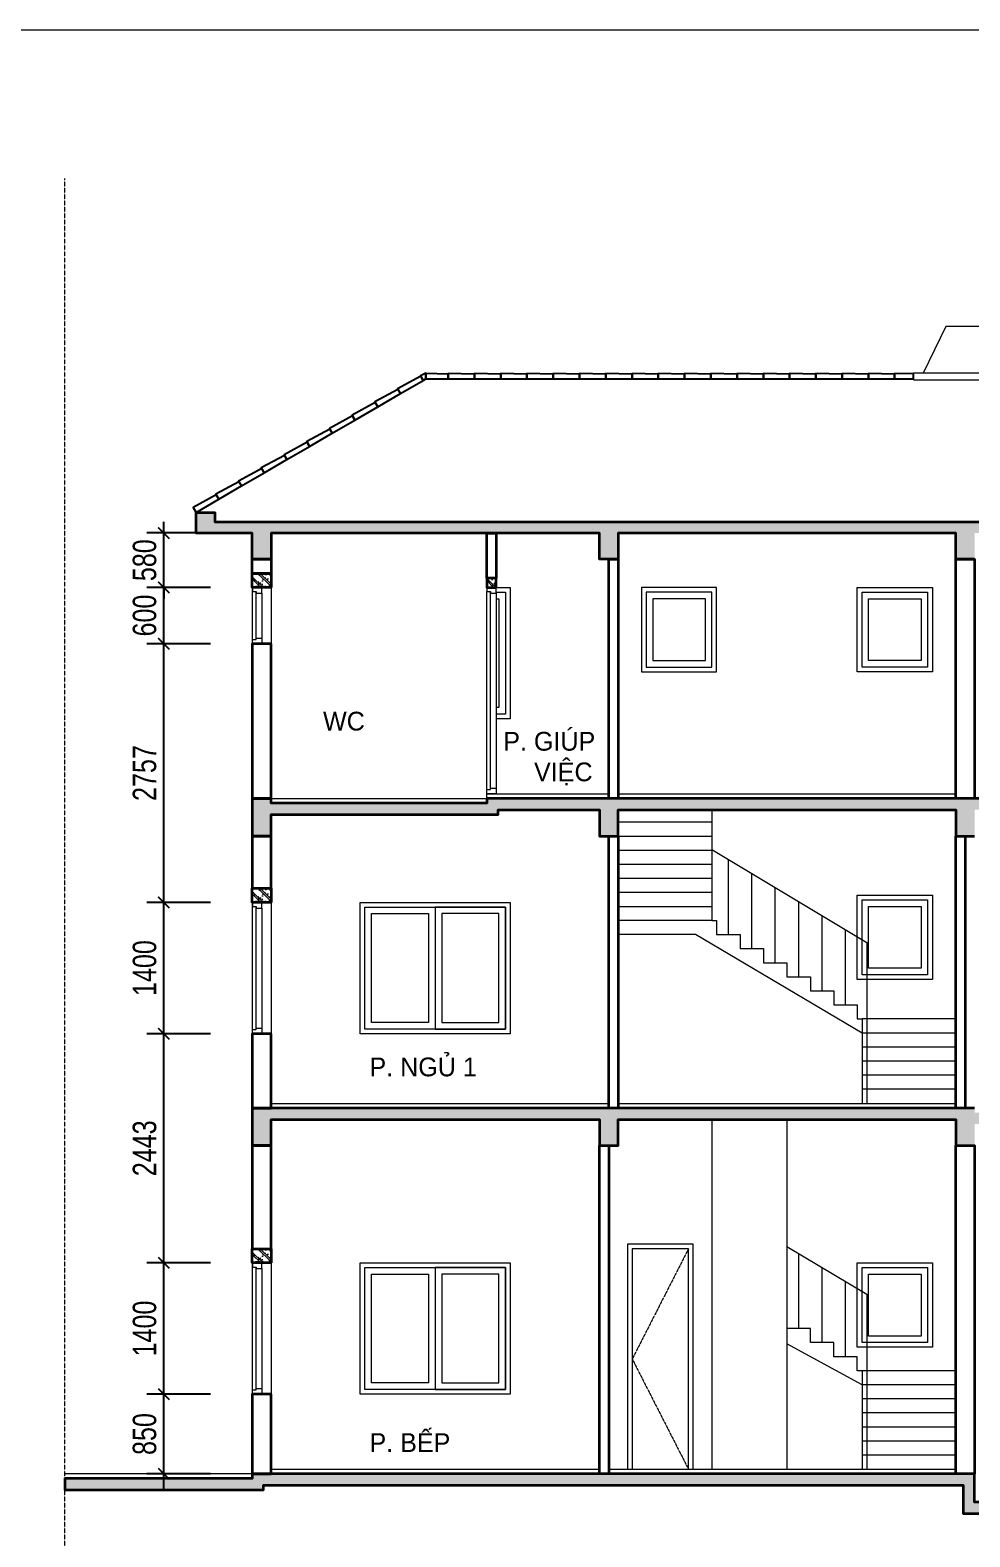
# Model space of a CAD drawing. Header units: millimetres. Extents: x 33748 to 451939, y -263262 to 62681.
# Drawn here: x 405682 to 415701, y -246383 to -230322 of the extents above; entities that cross this region are included whole.
import ezdxf

# ---------------------------------------------------------------- set-up
doc = ezdxf.new("R2010")
doc.units = ezdxf.units.MM
doc.header["$PDMODE"] = 98
for name, pattern in [('CENTER', [50.8, 31.75, -6.35, 6.35, -6.35]), ('HIDDEN', [0.375, 0.25, -0.125]), ('HIDDEN2', [0.1875, 0.125, -0.0625])]:
    doc.linetypes.add(name, pattern=pattern)
doc.layers.get('Defpoints').update_dxf_attribs({"color": 202, "lineweight": 13})
for name, color, linetype, lineweight in [('-CONCRETE', 1, 'Continuous', 35), ('-DOOR', 137, 'Continuous', 9), ('-FURNITURE', 46, 'Continuous', 9), ('-HATCH', 8, 'Continuous', 5), ('-LINE1', 7, 'Continuous', 18), ('-RANH GIOI KHU DAT', 12, 'CENTER', 18), ('-WALL', 4, 'Continuous', 35), ('A72', 9, 'Continuous', 5)]:
    doc.layers.add(name, color=color, linetype=linetype, lineweight=lineweight)
for name, color, linetype in [('-HATCH CONCRETE', 54, 'Continuous'), ('12. NET DIM', 9, 'Continuous'), ('TEXT25', 2, 'Continuous')]:
    doc.layers.add(name, color=color, linetype=linetype)
doc.styles.add('AVANH', font='', dxfattribs={"width": 0.8})
doc.styles.add('SVN_AVO_thuong', font='')
doc.styles.get('AVANH').set_extended_font_data('.VnAvantH')
doc.styles.get('SVN_AVO_thuong').set_extended_font_data('SVN-Avo')
doc.dimstyles.new('C_100A3', dxfattribs={"dimscale": 100, "dimtxt": 2.5, "dimasz": 1.2, "dimexe": 1.8, "dimexo": 0, "dimgap": 0.75, "dimtad": 1, "dimdec": 0, "dimzin": 0, "dimdsep": 46, "dimtxsty": 'AVANH', "dimblk": 'ARCHTICK', "dimcen": 0, "dimdle": 1.8, "dimclrd": 256, "dimclre": 256, "dimclrt": 7, "dimadec": 0, "dimazin": 0, "dimtfac": 0.0001, "dimtdec": 0, "dimtix": 1, "dimtmove": 2, "dimatfit": 3, "dimldrblk": 'ARCHTICK', "dimfxl": 1.8, "dimtolj": 1, "dimtzin": 0, "dimarcsym": 0})

# ---------------------------------------------------------------- blocks, each defined once
blk = doc.blocks.new('*U609')
at = {"ltscale": 200}
for points in [[(0, 100), (0, 0)], [(45, 100), (1355, 100)], [(45, 60), (1355, 60)], [(1340, 0), (60, 0)], [(1400, 100), (1400, 0)]]:
    blk.add_lwpolyline(points, dxfattribs=at)
for points in [[(0, 100), (45, 100), (45, 60), (60, 60), (60, 0), (0, 0)], [(1400, 100), (1355, 100), (1355, 60), (1340, 60), (1340, 0), (1400, 0)]]:
    blk.add_lwpolyline(points, close=True, dxfattribs=at)
blk = doc.blocks.new('*U647')
at = {"ltscale": 200}
for points in [[(0, 100), (0, 0)], [(45, 100), (1355, 100)], [(45, 60), (1355, 60)], [(1340, 0), (60, 0)], [(1400, 100), (1400, 0)]]:
    blk.add_lwpolyline(points, dxfattribs=at)
for points in [[(0, 100), (45, 100), (45, 60), (60, 60), (60, 0), (0, 0)], [(1400, 100), (1355, 100), (1355, 60), (1340, 60), (1340, 0), (1400, 0)]]:
    blk.add_lwpolyline(points, close=True, dxfattribs=at)
blk = doc.blocks.new('*U648')
at = {"ltscale": 200}
for points in [[(0, 100), (0, 0)], [(45, 100), (555, 100)], [(45, 60), (555, 60)], [(540, 0), (60, 0)], [(600, 100), (600, 0)]]:
    blk.add_lwpolyline(points, dxfattribs=at)
for points in [[(0, 100), (45, 100), (45, 60), (60, 60), (60, 0), (0, 0)], [(600, 100), (555, 100), (555, 60), (540, 60), (540, 0), (600, 0)]]:
    blk.add_lwpolyline(points, close=True, dxfattribs=at)
blk = doc.blocks.new('*U563')
at = {"ltscale": 200}
for points in [[(0, 100), (0, 0)], [(45, 100), (2155, 100)], [(45, 60), (2155, 60)], [(2140, 0), (60, 0)], [(2200, 100), (2200, 0)]]:
    blk.add_lwpolyline(points, dxfattribs=at)
for points in [[(0, 100), (45, 100), (45, 60), (60, 60), (60, 0), (0, 0)], [(2200, 100), (2155, 100), (2155, 60), (2140, 60), (2140, 0), (2200, 0)]]:
    blk.add_lwpolyline(points, close=True, dxfattribs=at)
blk = doc.blocks.new('_ARCHTICK')
at = {"const_width": 0.15}
blk.add_lwpolyline([(-0.5, -0.5), (0.5, 0.5)], dxfattribs=at)
blk = doc.blocks.new('*D1137')
at = {"layer": '12. NET DIM', "lineweight": -2, "transparency": 16777216}
for p, q in [((407107, -245892), (407107, -244682)), ((407604, -244862), (406927, -244862)), ((407604, -245712), (406927, -245712))]:
    blk.add_line(p, q, dxfattribs=at)
at = {"layer": 'Defpoints', "color": 0, "transparency": 16777216}
for p in [(407107, -244862), (407604, -244862), (407604, -245712)]:
    blk.add_point(p, dxfattribs=at)
at = {"layer": '12. NET DIM', "lineweight": -2, "transparency": 16777216, "xscale": 120, "yscale": 120, "zscale": 120}
for p, rotation in [((407107, -244862), 90), ((407107, -245712), 270)]:
    blk.add_blockref('_ARCHTICK', p, dxfattribs=dict(at, rotation=rotation))
at = {"layer": '12. NET DIM', "color": 7, "transparency": 16777216, "insert": (406903, -245287), "char_height": 250, "attachment_point": 5, "rotation": 90, "style": 'AVANH'}
blk.add_mtext('\\A1;850', dxfattribs=at)
blk = doc.blocks.new('*D1138')
at = {"layer": '12. NET DIM', "lineweight": -2, "transparency": 16777216}
for p, q in [((407107, -245042), (407107, -243282)), ((407604, -243462), (406927, -243462)), ((407604, -244862), (406927, -244862))]:
    blk.add_line(p, q, dxfattribs=at)
at = {"layer": 'Defpoints', "color": 0, "transparency": 16777216}
for p in [(407107, -243462), (407604, -243462), (407604, -244862)]:
    blk.add_point(p, dxfattribs=at)
at = {"layer": '12. NET DIM', "lineweight": -2, "transparency": 16777216, "xscale": 120, "yscale": 120, "zscale": 120}
for p, rotation in [((407107, -243462), 90), ((407107, -244862), 270)]:
    blk.add_blockref('_ARCHTICK', p, dxfattribs=dict(at, rotation=rotation))
at = {"layer": '12. NET DIM', "color": 7, "transparency": 16777216, "insert": (406903, -244162), "char_height": 250, "attachment_point": 5, "rotation": 90, "style": 'AVANH'}
blk.add_mtext('\\A1;1400', dxfattribs=at)
blk = doc.blocks.new('*D1139')
at = {"layer": '12. NET DIM', "lineweight": -2, "transparency": 16777216}
for p, q in [((407107, -243642), (407107, -240840)), ((407604, -241020), (406927, -241020)), ((407604, -243462), (406927, -243462))]:
    blk.add_line(p, q, dxfattribs=at)
at = {"layer": 'Defpoints', "color": 0, "transparency": 16777216}
for p in [(407107, -241020), (407604, -241020), (407604, -243462)]:
    blk.add_point(p, dxfattribs=at)
at = {"layer": '12. NET DIM', "lineweight": -2, "transparency": 16777216, "xscale": 120, "yscale": 120, "zscale": 120}
for p, rotation in [((407107, -241020), 90), ((407107, -243462), 270)]:
    blk.add_blockref('_ARCHTICK', p, dxfattribs=dict(at, rotation=rotation))
at = {"layer": '12. NET DIM', "color": 7, "transparency": 16777216, "insert": (406903, -242241), "char_height": 250, "attachment_point": 5, "rotation": 90, "style": 'AVANH'}
blk.add_mtext('\\A1;2443', dxfattribs=at)
blk = doc.blocks.new('*D1140')
at = {"layer": '12. NET DIM', "lineweight": -2, "transparency": 16777216}
for p, q in [((407107, -241200), (407107, -239440)), ((407604, -239620), (406927, -239620)), ((407604, -241020), (406927, -241020))]:
    blk.add_line(p, q, dxfattribs=at)
at = {"layer": 'Defpoints', "color": 0, "transparency": 16777216}
for p in [(407107, -239620), (407604, -239620), (407604, -241020)]:
    blk.add_point(p, dxfattribs=at)
at = {"layer": '12. NET DIM', "lineweight": -2, "transparency": 16777216, "xscale": 120, "yscale": 120, "zscale": 120}
for p, rotation in [((407107, -239620), 90), ((407107, -241020), 270)]:
    blk.add_blockref('_ARCHTICK', p, dxfattribs=dict(at, rotation=rotation))
at = {"layer": '12. NET DIM', "color": 7, "transparency": 16777216, "insert": (406903, -240320), "char_height": 250, "attachment_point": 5, "rotation": 90, "style": 'AVANH'}
blk.add_mtext('\\A1;1400', dxfattribs=at)
blk = doc.blocks.new('*D1141')
at = {"layer": '12. NET DIM', "lineweight": -2, "transparency": 16777216}
for p, q in [((407107, -239800), (407107, -236682)), ((407604, -236862), (406927, -236862)), ((407604, -239620), (406927, -239620))]:
    blk.add_line(p, q, dxfattribs=at)
at = {"layer": 'Defpoints', "color": 0, "transparency": 16777216}
for p in [(407107, -236862), (407604, -236862), (407604, -239620)]:
    blk.add_point(p, dxfattribs=at)
at = {"layer": '12. NET DIM', "lineweight": -2, "transparency": 16777216, "xscale": 120, "yscale": 120, "zscale": 120}
for p, rotation in [((407107, -236862), 90), ((407107, -239620), 270)]:
    blk.add_blockref('_ARCHTICK', p, dxfattribs=dict(at, rotation=rotation))
at = {"layer": '12. NET DIM', "color": 7, "transparency": 16777216, "insert": (406903, -238241), "char_height": 250, "attachment_point": 5, "rotation": 90, "style": 'AVANH'}
blk.add_mtext('\\A1;2757', dxfattribs=at)
blk = doc.blocks.new('*D1142')
at = {"layer": '12. NET DIM', "lineweight": -2, "transparency": 16777216}
for p, q in [((407107, -237042), (407107, -236082)), ((407604, -236262), (406927, -236262)), ((407604, -236862), (406927, -236862))]:
    blk.add_line(p, q, dxfattribs=at)
at = {"layer": 'Defpoints', "color": 0, "transparency": 16777216}
for p in [(407107, -236262), (407604, -236262), (407604, -236862)]:
    blk.add_point(p, dxfattribs=at)
at = {"layer": '12. NET DIM', "lineweight": -2, "transparency": 16777216, "xscale": 120, "yscale": 120, "zscale": 120}
for p, rotation in [((407107, -236262), 90), ((407107, -236862), 270)]:
    blk.add_blockref('_ARCHTICK', p, dxfattribs=dict(at, rotation=rotation))
at = {"layer": '12. NET DIM', "color": 7, "transparency": 16777216, "insert": (406903, -236562), "char_height": 250, "attachment_point": 5, "rotation": 90, "style": 'AVANH'}
blk.add_mtext('\\A1;600', dxfattribs=at)
blk = doc.blocks.new('*D1143')
at = {"layer": '12. NET DIM', "lineweight": -2, "transparency": 16777216}
for p, q in [((407107, -235682), (407107, -235562)), ((407604, -235682), (406927, -235682)), ((407107, -236262), (407107, -235682)), ((407604, -236262), (406927, -236262)), ((407107, -236262), (407107, -236382))]:
    blk.add_line(p, q, dxfattribs=at)
at = {"layer": 'Defpoints', "color": 0, "transparency": 16777216}
for p in [(407107, -235682), (407604, -235682), (407604, -236262)]:
    blk.add_point(p, dxfattribs=at)
at = {"layer": '12. NET DIM', "lineweight": -2, "transparency": 16777216, "xscale": 120, "yscale": 120, "zscale": 120}
for p, rotation in [((407107, -235682), 270), ((407107, -236262), 90)]:
    blk.add_blockref('_ARCHTICK', p, dxfattribs=dict(at, rotation=rotation))
at = {"layer": '12. NET DIM', "color": 7, "transparency": 16777216, "insert": (406903, -235972), "char_height": 250, "attachment_point": 5, "rotation": 90, "style": 'AVANH'}
blk.add_mtext('\\A1;580', dxfattribs=at)

msp = doc.modelspace()

# ---------------------------------------------------------------- hatches: boundary and pattern name
at = {"layer": '-HATCH'}
h = msp.add_hatch(dxfattribs=at)
h.set_pattern_fill('CHAU-02', color=256, scale=20, pattern_type=2)
h.set_pattern_definition([(50, (0, -116327.86), (143.452037, -12.550427), [15, -165]), (355, (0, -116327.86), (-27.750267, 150.438427), [12, -132]), (100.4514, (11.95, -116328.9), (115.701876, 137.88791), [12.74804, -140.228422]), (46.1842, (0, -116287.86), (213.44821, -33.1038), [22.5, -247.5]), (96.6356, (17.79, -116290.62), (186.93254, 194.82357), [19.12206, -210.3426]), (351.1842, (0, -116287.86), (186.93239, 194.82372), [18, -198]), (21, (20, -116297.86), (119.38141, -80.523778), [15, -165]), (226, (20, -116297.86), (134.376424, -73.10796), [12, -132]), (71.4514, (29.95, -116304.57), (168.044526, 64.5061), [12.74804, -140.228422]), (67.5, (0, -116327.856), (-31.1832367, 58.8748924), [0, -130.4, 0, -134, 0, -132.5]), (4.5, (0, -116327.856), (56.670185, 76.020638), [0, -76.4, 0, -127.4, 0, -50.5]), (327.5, (-44.6, -116327.856), (106.764487, -4.5109743), [0, -50, 0, -156, 0, -207]), (317.5, (-64.6, -116327.86), (116.637234, 20.020996), [0, -65, 0, -103.6, 0, -147]), (315, (0, -116327.86), (60.104076, 60.104076), []), (315, (0, -116303.36), (60.104076, 60.104076), [])])
h.paths.add_polyline_path([(421950.9, -235562.4), (421950.9, -235462.4), (422150.9, -235462.4), (422150.9, -235682.4), (421550.9, -235682.4), (421550.9, -235962.4), (421350.9, -235962.4), (421350.9, -235682.4), (415750.9, -235682.4), (415750.9, -235962.4), (415550.9, -235962.4), (415550.9, -235682.4), (411950.9, -235682.4), (411950.9, -235962.4), (411750.9, -235962.4), (411750.9, -235682.4), (408250.6, -235682.4), (408250.6, -235962.4), (408050.6, -235962.4), (408050.6, -235682.4), (407450.6, -235682.4), (407450.6, -235462.4), (407650.7, -235462.4), (407650.7, -235562.4)])
h.paths.add_polyline_path([(411950.9, -241812.4), (408050.6, -241812.4), (408050.6, -242212.4), (408250.6, -242212.4), (408250.6, -241932.4), (411750.9, -241932.4), (411750.9, -242212.4), (411950.9, -242212.4), (411950.9, -241932.4), (415550.9, -241932.4), (415550.9, -242212.4), (415750.9, -242212.4), (415750.9, -241982.4), (417250.9, -241982.4), (417250.9, -242112.4), (417450.9, -242112.4), (417450.9, -241932.4), (421350.9, -241932.4), (421350.9, -242212.4), (421550.9, -242212.4), (421550.9, -241982.4), (422350.9, -241982.4), (422350.9, -242112.4), (422550.9, -242112.4), (422550.9, -241812.4), (422350.9, -241812.4), (422350.9, -241862.4), (421550.9, -241862.4), (421550.9, -241812.4), (417250.9, -241812.4), (417250.9, -241862.4), (415750.9, -241862.4), (415750.9, -241812.4)])
h.paths.add_polyline_path([(426050.6, -246162.4), (421550.9, -246162.4), (421550.9, -246012.4), (415750.9, -246012.4), (415750.9, -245712.4), (408050.6, -245712.4), (408050.6, -245762.4), (406050.6, -245762.4), (406050.6, -245882.4), (408170.6, -245882.4), (408170.6, -245832.4), (415630.9, -245832.4), (415630.9, -246132.4), (421430.9, -246132.4), (421430.9, -246282.4), (426050.6, -246282.4)])
edge = h.paths.add_edge_path()
edge.add_line((415550.9, -238512.4), (410550.9, -238512.4))
edge.add_line((410550.9, -238512.4), (410550.9, -238562.4))
edge.add_line((410550.9, -238562.4), (408250.6, -238562.4))
edge.add_line((408250.6, -238562.4), (408250.6, -238512.4))
edge.add_line((408250.6, -238512.4), (408050.6, -238512.4))
edge.add_line((408050.6, -238512.4), (408050.6, -238912.4))
edge.add_line((408050.6, -238912.4), (408250.6, -238912.4))
edge.add_line((408250.6, -238912.4), (408250.6, -238682.4))
edge.add_line((408250.6, -238682.4), (410670.9, -238682.4))
edge.add_line((410670.9, -238682.4), (410670.9, -238632.4))
edge.add_line((410670.9, -238632.4), (411750.9, -238632.4))
edge.add_line((411750.9, -238632.4), (411750.9, -238912.4))
edge.add_line((411750.9, -238912.4), (411950.9, -238912.4))
edge.add_line((411950.9, -238912.4), (411950.9, -238632.4))
edge.add_line((411950.9, -238632.4), (415550.9, -238632.4))
edge.add_line((415550.9, -238632.4), (415550.9, -238912.4))
edge.add_line((415550.9, -238912.4), (415750.9, -238912.4))
edge.add_line((415750.9, -238912.4), (415750.9, -238632.4))
edge.add_line((415750.9, -238632.4), (421350.9, -238632.4))
edge.add_line((421350.9, -238632.4), (421350.9, -238912.4))
edge.add_line((421350.9, -238912.4), (421550.9, -238912.4))
edge.add_line((421550.9, -238912.4), (421550.9, -238632.4))
edge.add_line((421550.9, -238632.4), (422350.9, -238632.4))
edge.add_line((422350.9, -238632.4), (422350.9, -238762.4))
edge.add_line((422350.9, -238762.4), (422550.9, -238762.4))
edge.add_line((422550.9, -238762.4), (422550.9, -238462.4))
edge.add_line((422550.9, -238462.4), (422350.9, -238462.4))
edge.add_line((422350.9, -238462.4), (422350.9, -238512.4))
edge.add_line((422350.9, -238512.4), (415550.9, -238512.4))
h = msp.add_hatch(dxfattribs=at)
h.set_pattern_fill('CHAU-02', color=256, scale=20, pattern_type=2)
h.set_pattern_definition([(50, (98310.12, -205314.91), (143.452037, -12.550427), [15, -165]), (355, (98310.12, -205314.91), (-27.75027, 150.43843), [12, -132]), (100.4514, (98322.07, -205315.96), (115.701876, 137.88791), [12.74804, -140.22842]), (46.1842, (98310.12, -205274.91), (213.44821, -33.1038), [22.5, -247.5]), (96.6356, (98327.9, -205277.67), (186.93254, 194.82357), [19.12206, -210.3426]), (351.1842, (98310.12, -205274.91), (186.93239, 194.82372), [18, -198]), (21, (98330.12, -205284.91), (119.38141, -80.52378), [15, -165]), (226, (98330.12, -205284.91), (134.376424, -73.10796), [12, -132]), (71.4514, (98340.07, -205291.62), (168.044526, 64.5061), [12.74804, -140.22842]), (67.5, (98310.12, -205314.91), (-31.183237, 58.874892), [0, -130.4, 0, -134, 0, -132.5]), (4.5, (98310.12, -205314.91), (56.670185, 76.020638), [0, -76.4, 0, -127.4, 0, -50.5]), (327.5, (98265.52, -205314.91), (106.764487, -4.510974), [0, -50, 0, -156, 0, -207]), (317.5, (98245.52, -205314.91), (116.637234, 20.020996), [0, -65, 0, -103.6, 0, -147]), (315, (98310.12, -205314.91), (60.104076, 60.104076), []), (315, (98310.12, -205290.41), (60.104076, 60.104076), [])])
h.paths.add_polyline_path([(408050.6, -236112.4), (408250.6, -236112.4), (408250.6, -236262.4), (408050.6, -236262.4)])
h = msp.add_hatch(dxfattribs=at)
h.set_pattern_fill('CHAU-02', color=256, scale=20, pattern_type=2)
h.set_pattern_definition([(50, (-4084.55, -271133.43), (143.452037, -12.550427), [15, -165]), (355, (-4084.55, -271133.43), (-27.750267, 150.438427), [12, -132]), (100.4514, (-4072.6, -271134.47), (115.701876, 137.88791), [12.74804, -140.22842]), (46.1842, (-4084.55, -271093.43), (213.44821, -33.1038), [22.5, -247.5]), (96.6356, (-4066.77, -271096.18), (186.93254, 194.82357), [19.12206, -210.3426]), (351.1842, (-4084.55, -271093.43), (186.93239, 194.82372), [18, -198]), (21, (-4064.55, -271103.43), (119.38141, -80.523778), [15, -165]), (226, (-4064.55, -271103.43), (134.376424, -73.10796), [12, -132]), (71.4514, (-4054.6, -271110.14), (168.044526, 64.5061), [12.74804, -140.22842]), (67.5, (-4084.555, -271133.426), (-31.1832367, 58.8748924), [0, -130.4, 0, -134, 0, -132.5]), (4.5, (-4084.555, -271133.426), (56.670185, 76.020638), [0, -76.4, 0, -127.4, 0, -50.5]), (327.5, (-4129.155, -271133.426), (106.764487, -4.5109743), [0, -50, 0, -156, 0, -207]), (317.5, (-4149.155, -271133.43), (116.637234, 20.020996), [0, -65, 0, -103.6, 0, -147]), (315, (-4084.555, -271133.43), (60.104076, 60.104076), []), (315, (-4084.555, -271108.93), (60.104076, 60.104076), [])])
h.paths.add_polyline_path([(410650.9, -236162.4), (410550.9, -236162.4), (410550.9, -236262.4), (410650.9, -236262.4)])
h = msp.add_hatch(dxfattribs=at)
h.set_pattern_fill('CHAU-02', color=256, scale=20, pattern_type=2)
h.set_pattern_definition([(50, (98310.12, -208672.26), (143.452037, -12.550427), [15, -165]), (355, (98310.12, -208672.26), (-27.75027, 150.43843), [12, -132]), (100.4514, (98322.07, -208673.3), (115.701876, 137.88791), [12.74804, -140.22842]), (46.1842, (98310.12, -208632.26), (213.44821, -33.1038), [22.5, -247.5]), (96.6356, (98327.9, -208635.02), (186.93254, 194.82357), [19.12206, -210.3426]), (351.1842, (98310.12, -208632.26), (186.93239, 194.82372), [18, -198]), (21, (98330.12, -208642.26), (119.38141, -80.52378), [15, -165]), (226, (98330.12, -208642.26), (134.376424, -73.10796), [12, -132]), (71.4514, (98340.07, -208648.97), (168.044526, 64.5061), [12.74804, -140.22842]), (67.5, (98310.12, -208672.26), (-31.183237, 58.874892), [0, -130.4, 0, -134, 0, -132.5]), (4.5, (98310.12, -208672.26), (56.670185, 76.020638), [0, -76.4, 0, -127.4, 0, -50.5]), (327.5, (98265.52, -208672.26), (106.764487, -4.510974), [0, -50, 0, -156, 0, -207]), (317.5, (98245.52, -208672.26), (116.637234, 20.020996), [0, -65, 0, -103.6, 0, -147]), (315, (98310.12, -208672.26), (60.104076, 60.104076), []), (315, (98310.12, -208647.76), (60.104076, 60.104076), [])])
h.paths.add_polyline_path([(408050.6, -239469.8), (408250.6, -239469.8), (408250.6, -239619.8), (408050.6, -239619.8)])
h = msp.add_hatch(dxfattribs=at)
h.set_pattern_fill('CHAU-02', color=256, scale=20, pattern_type=2)
h.set_pattern_definition([(50, (98310.12, -212514.91), (143.452037, -12.550427), [15, -165]), (355, (98310.12, -212514.91), (-27.75027, 150.43843), [12, -132]), (100.4514, (98322.07, -212515.96), (115.701876, 137.88791), [12.74804, -140.22842]), (46.1842, (98310.12, -212474.91), (213.44821, -33.1038), [22.5, -247.5]), (96.6356, (98327.9, -212477.67), (186.93254, 194.82357), [19.12206, -210.3426]), (351.1842, (98310.12, -212474.91), (186.93239, 194.82372), [18, -198]), (21, (98330.12, -212484.91), (119.38141, -80.52378), [15, -165]), (226, (98330.12, -212484.91), (134.376424, -73.10796), [12, -132]), (71.4514, (98340.07, -212491.62), (168.044526, 64.5061), [12.74804, -140.22842]), (67.5, (98310.12, -212514.91), (-31.183237, 58.874892), [0, -130.4, 0, -134, 0, -132.5]), (4.5, (98310.12, -212514.91), (56.670185, 76.020638), [0, -76.4, 0, -127.4, 0, -50.5]), (327.5, (98265.52, -212514.91), (106.764487, -4.510974), [0, -50, 0, -156, 0, -207]), (317.5, (98245.52, -212514.91), (116.637234, 20.020996), [0, -65, 0, -103.6, 0, -147]), (315, (98310.12, -212514.91), (60.104076, 60.104076), []), (315, (98310.12, -212490.41), (60.104076, 60.104076), [])])
h.paths.add_polyline_path([(408050.6, -243312.4), (408250.6, -243312.4), (408250.6, -243462.4), (408050.6, -243462.4)])

# ---------------------------------------------------------------- linework, layer by layer
at = {"layer": '-CONCRETE'}
for points in [[(415750.9, -235962.4), (415550.9, -235962.4), (415550.9, -235682.4), (411950.9, -235682.4), (411950.9, -235962.4), (411750.9, -235962.4), (411750.9, -235682.4), (408250.6, -235682.4), (408250.6, -235962.4), (408050.6, -235962.4), (408050.6, -235682.4), (407450.6, -235682.4), (407450.6, -235462.4), (407650.7, -235462.4), (407650.7, -235562.4), (407650.7, -235562.4), (407650.7, -235562.4), (407650.7, -235562.4), (421950.9, -235562.4)], [(415550.9, -238512.4), (410550.9, -238512.4), (410550.9, -238562.4), (408250.6, -238562.4), (408250.6, -238512.4), (408050.6, -238512.4), (408050.6, -238912.4), (408250.6, -238912.4), (408250.6, -238682.4), (410670.9, -238682.4), (410670.9, -238632.4), (411750.9, -238632.4), (411750.9, -238912.4), (411950.9, -238912.4), (411950.9, -238632.4), (415550.9, -238632.4), (415550.9, -238912.4), (415750.9, -238912.4)], [(422350.9, -238512.4), (415550.9, -238512.4)], [(415750.9, -241812.4), (411950.9, -241812.4), (411950.9, -241812.4), (411950.9, -241812.4), (408050.6, -241812.4), (408050.6, -242212.4), (408250.6, -242212.4), (408250.6, -241932.4), (411750.9, -241932.4), (411750.9, -242212.4), (411950.9, -242212.4), (411950.9, -241932.4), (415550.9, -241932.4), (415550.9, -242212.4), (415750.9, -242212.4)]]:
    msp.add_lwpolyline(points, dxfattribs=at)
for points in [[(408250.6, -236262.4), (408050.6, -236262.4), (408050.6, -236112.4), (408250.6, -236112.4)], [(410650.9, -236162.4), (410550.9, -236162.4), (410550.9, -236262.4), (410650.9, -236262.4)], [(408250.6, -239619.8), (408050.6, -239619.8), (408050.6, -239469.8), (408250.6, -239469.8)], [(408250.6, -243462.4), (408050.6, -243462.4), (408050.6, -243312.4), (408250.6, -243312.4)], [(426050.6, -246162.4), (421550.9, -246162.4), (421550.9, -246012.4), (415750.9, -246012.4), (415750.9, -245712.4), (408050.6, -245712.4), (408050.6, -245762.4), (406050.6, -245762.4), (406050.6, -245882.4), (408170.6, -245882.4), (408170.6, -245832.4), (415630.9, -245832.4), (415630.9, -246132.4), (421430.9, -246132.4), (421430.9, -246282.4), (426050.6, -246282.4)]]:
    msp.add_lwpolyline(points, close=True, dxfattribs=at)
at = {"layer": '-DOOR'}
for points in [[(408250.5, -236862.4), (408051.2, -236862.4), (408051.5, -236262.4), (408250.9, -236262.4)], [(408250.5, -241019.8), (408051.2, -241019.8), (408051.2, -239619.8), (408250.5, -239619.8)], [(409200.8, -239619.8), (410800.8, -239619.8), (410800.8, -241019.8), (409200.8, -241019.8)], [(409250.8, -239669.8), (410750.8, -239669.8), (410750.8, -240969.8), (409250.8, -240969.8)], [(409250.8, -239669.8), (410000.8, -239669.8), (410000.8, -240969.8), (409250.8, -240969.8)], [(409320.8, -239739.8), (409930.8, -239739.8), (409930.8, -240899.8), (409320.8, -240899.8)], [(410750.8, -239669.8), (410000.8, -239669.8), (410000.8, -240969.8), (410750.8, -240969.8)], [(410680.8, -239739.8), (410070.8, -239739.8), (410070.8, -240899.8), (410680.8, -240899.8)], [(412050.9, -245662.4), (412750.9, -245662.4), (412750.9, -243262.4), (412050.9, -243262.4)], [(412100.9, -245662.4), (412700.9, -245662.4), (412700.9, -243312.4), (412100.9, -243312.4)], [(408250.5, -244862.4), (408051.2, -244862.4), (408051.2, -243462.4), (408250.5, -243462.4)], [(409200.8, -243462.4), (410800.8, -243462.4), (410800.8, -244862.4), (409200.8, -244862.4)], [(409250.8, -243512.4), (410750.8, -243512.4), (410750.8, -244812.4), (409250.8, -244812.4)], [(409250.8, -243512.4), (410000.8, -243512.4), (410000.8, -244812.4), (409250.8, -244812.4)], [(409320.8, -243582.4), (409930.8, -243582.4), (409930.8, -244742.4), (409320.8, -244742.4)], [(410750.8, -243512.4), (410000.8, -243512.4), (410000.8, -244812.4), (410750.8, -244812.4)], [(410680.8, -243582.4), (410070.8, -243582.4), (410070.8, -244742.4), (410680.8, -244742.4)]]:
    msp.add_lwpolyline(points, close=True, dxfattribs=at)
at = {"layer": '-DOOR', "lineweight": 9}
for points in [[(410650.9, -236262.4), (410800.8, -236262.4), (410800.8, -237662.4), (410650.9, -237662.4)], [(410650.9, -236312.4), (410750.8, -236312.4), (410750.8, -237612.4), (410650.9, -237612.4)], [(410650.9, -236382.4), (410680.8, -236382.4), (410680.8, -237542.4), (410650.9, -237542.4)]]:
    msp.add_lwpolyline(points, dxfattribs=at)
for points in [[(413000.9, -236262.4), (412200.9, -236262.4), (412200.9, -237162.4), (413000.9, -237162.4)], [(412950.9, -236312.4), (412250.9, -236312.4), (412250.9, -237112.4), (412950.9, -237112.4)], [(412880.9, -236382.4), (412320.9, -236382.4), (412320.9, -237042.4), (412880.9, -237042.4)], [(414500.9, -236262.4), (415300.9, -236262.4), (415300.9, -237162.4), (414500.9, -237162.4)], [(414550.9, -236312.4), (415250.9, -236312.4), (415250.9, -237112.4), (414550.9, -237112.4)], [(414620.9, -236382.4), (415180.9, -236382.4), (415180.9, -237042.4), (414620.9, -237042.4)], [(414500.9, -239542.4), (415300.9, -239542.4), (415300.9, -240442.4), (414500.9, -240442.4)], [(414550.9, -239592.4), (415250.9, -239592.4), (415250.9, -240392.4), (414550.9, -240392.4)], [(414620.9, -239662.4), (415180.9, -239662.4), (415180.9, -240322.4), (414620.9, -240322.4)], [(414500.9, -243462.4), (415300.9, -243462.4), (415300.9, -244362.4), (414500.9, -244362.4)], [(414550.9, -243512.4), (415250.9, -243512.4), (415250.9, -244312.4), (414550.9, -244312.4)], [(414620.9, -243582.4), (415180.9, -243582.4), (415180.9, -244242.4), (414620.9, -244242.4)]]:
    msp.add_lwpolyline(points, close=True, dxfattribs=at)
at = {"layer": '-FURNITURE'}
for points in [[(412950.9, -239057.4), (414600.9, -240047.4), (414600.9, -241762.4)], [(413125.9, -239962.4), (413125.9, -239162.4)], [(413375.9, -240112.4), (413375.9, -239312.4)], [(413625.9, -240262.4), (413625.9, -239462.4)], [(413875.9, -240412.4), (413875.9, -239612.4)], [(414125.9, -240562.4), (414125.9, -239762.4)], [(414375.9, -240712.4), (414375.9, -239912.4)], [(413750.9, -243287.4), (414600.9, -243797.4), (414600.9, -245662.4)], [(413875.9, -244162.4), (413875.9, -243362.4)], [(414125.9, -244312.4), (414125.9, -243512.4)], [(414375.9, -244462.4), (414375.9, -243662.4)]]:
    msp.add_lwpolyline(points, dxfattribs=at)
at = {"layer": '-HATCH', "ltscale": 3}
msp.add_lwpolyline([(412950.9, -241932.4), (412950.9, -245662.4)], dxfattribs=at)
at = {"layer": '-HATCH', "linetype": 'HIDDEN2', "ltscale": 3}
msp.add_lwpolyline([(412700.9, -243312.4), (412100.9, -244487.4), (412700.9, -245662.4)], dxfattribs=at)
at = {"layer": '-HATCH CONCRETE'}
for points in [[(409871.9, -234056.3), (409845.8, -234011.4), (409599.7, -234145.1), (409629.8, -234196.9)], [(409900.6, -234040.3), (409902.3, -233979.7), (409842.6, -234005.8), (409871.9, -234056.3)], [(410139, -234040.3), (410139, -233988.3), (409902.3, -233981.5), (409900.6, -234040.3)], [(410419, -234040.3), (410419, -233988.3), (410139, -233980.3), (410139, -234040.3)], [(410699, -234040.3), (410699, -233988.3), (410419, -233980.3), (410419, -234040.3)], [(410979, -234040.3), (410979, -233988.3), (410699, -233980.3), (410699, -234040.3)], [(411259, -234040.3), (411259, -233988.3), (410979, -233980.3), (410979, -234040.3)], [(411539, -234040.3), (411539, -233988.3), (411259, -233980.3), (411259, -234040.3)], [(411819, -234040.3), (411819, -233988.3), (411539, -233980.3), (411539, -234040.3)], [(412099, -234040.3), (412099, -233988.3), (411819, -233980.3), (411819, -234040.3)], [(412379, -234040.3), (412379, -233988.3), (412099, -233980.3), (412099, -234040.3)], [(412659, -234040.3), (412659, -233988.3), (412379, -233980.3), (412379, -234040.3)], [(412939, -234040.3), (412939, -233988.3), (412659, -233980.3), (412659, -234040.3)], [(413219, -234040.3), (413219, -233988.3), (412939, -233980.3), (412939, -234040.3)], [(413499, -234040.3), (413499, -233988.3), (413219, -233980.3), (413219, -234040.3)], [(413779, -234040.3), (413779, -233988.3), (413499, -233980.3), (413499, -234040.3)], [(414059, -234040.3), (414059, -233988.3), (413779, -233980.3), (413779, -234040.3)], [(414339, -234040.3), (414339, -233988.3), (414059, -233980.3), (414059, -234040.3)], [(414619, -234040.3), (414619, -233988.3), (414339, -233980.3), (414339, -234040.3)], [(414899, -234040.3), (414899, -233988.3), (414619, -233980.3), (414619, -234040.3)], [(415101.7, -234040.3), (415101.7, -233986.1), (414899, -233980.3), (414899, -234040.3)], [(409629.8, -234196.9), (409603.7, -234152), (409357.6, -234285.7), (409387.7, -234337.5)], [(409387.7, -234337.5), (409361.6, -234292.6), (409115.4, -234426.3), (409145.5, -234478.2)], [(409145.5, -234478.2), (409119.4, -234433.2), (408873.3, -234566.9), (408903.4, -234618.8)], [(408903.4, -234618.8), (408877.3, -234573.8), (408631.1, -234707.5), (408661.3, -234759.4)], [(408661.3, -234759.4), (408635.2, -234714.4), (408389, -234848.1), (408419.1, -234900)], [(408419.1, -234900), (408393, -234855), (408146.9, -234988.7), (408177, -235040.6)], [(407934.9, -235181.2), (407908.8, -235136.2), (407662.6, -235269.9), (407692.7, -235321.8)], [(408177, -235040.6), (408150.9, -234995.6), (407904.7, -235129.3), (407934.9, -235181.2)], [(407692.7, -235321.8), (407666.6, -235276.8), (407420.5, -235410.5), (407450.6, -235462.4)]]:
    msp.add_lwpolyline(points, close=True, dxfattribs=at)
at = {"layer": '-LINE1'}
for points in [[(410550.9, -238512.4), (410550.9, -238462.4), (411850.9, -238462.4)], [(411950.9, -238462.4), (415550.9, -238462.4)], [(408250.6, -238512.4), (410550.9, -238512.4)], [(412950.9, -238632.4), (412950.9, -238762.4)], [(411950.9, -238762.4), (412950.9, -238762.4), (412950.9, -238912.4)], [(411950.9, -238912.4), (412950.9, -238912.4), (412950.9, -239062.4)], [(411950.9, -239062.4), (412950.9, -239062.4), (412950.9, -239212.4)], [(411950.9, -239212.4), (412950.9, -239212.4), (412950.9, -239362.4)], [(411950.9, -239362.4), (412950.9, -239362.4), (412950.9, -239512.4)], [(411950.9, -239512.4), (412950.9, -239512.4), (412950.9, -239662.4)], [(411950.9, -239662.4), (412950.9, -239662.4), (412950.9, -239812.4)], [(412950.9, -239812.4), (411950.9, -239812.4)], [(412950.9, -239812.4), (413000.9, -239812.4), (413000.9, -239962.4), (413250.9, -239962.4), (413250.9, -240112.4), (413500.9, -240112.4), (413500.9, -240262.4), (413750.9, -240262.4), (413750.9, -240412.4), (414000.9, -240412.4), (414000.9, -240562.4), (414250.9, -240562.4), (414250.9, -240712.4), (414500.9, -240712.4), (414500.9, -240862.4), (414550.9, -240862.4)], [(414550.9, -241012.4), (412775.9, -239962.4), (411950.9, -239962.4)], [(415550.9, -240862.4), (414550.9, -240862.4), (414550.9, -241012.4)], [(415550.9, -241012.4), (414550.9, -241012.4), (414550.9, -241162.4)], [(415550.9, -241162.4), (414550.9, -241162.4), (414550.9, -241312.4)], [(415550.9, -241312.4), (414550.9, -241312.4), (414550.9, -241462.4)], [(415550.9, -241462.4), (414550.9, -241462.4), (414550.9, -241612.4)], [(415550.9, -241612.4), (414550.9, -241612.4), (414550.9, -241762.4)], [(408250.6, -241762.4), (411850.9, -241762.4)], [(411950.9, -241762.4), (415550.9, -241762.4)], [(413750.9, -241932.4), (413750.9, -245662.4)], [(414000.9, -244162.4), (413750.9, -244162.4)], [(414550.9, -244612.4), (414500.9, -244612.4), (414500.9, -244462.4), (414250.9, -244462.4), (414250.9, -244312.4), (414000.9, -244312.4), (414000.9, -244162.4)], [(414550.9, -244762.4), (413750.9, -244326.1)], [(415550.9, -244612.4), (414550.9, -244612.4), (414550.9, -244762.4)], [(415550.9, -244762.4), (414550.9, -244762.4), (414550.9, -244912.4)], [(415550.9, -244912.4), (414550.9, -244912.4), (414550.9, -245062.4)], [(415550.9, -245062.4), (414550.9, -245062.4), (414550.9, -245212.4)], [(415550.9, -245212.4), (414550.9, -245212.4), (414550.9, -245362.4)], [(415550.9, -245362.4), (414550.9, -245362.4), (414550.9, -245512.4)], [(415550.9, -245512.4), (414550.9, -245512.4), (414550.9, -245662.4)], [(408050.6, -245712.4), (406050.6, -245712.4)], [(408250.6, -245662.4), (411750.9, -245662.4)], [(411850.9, -245662.4), (415550.9, -245662.4)]]:
    msp.add_lwpolyline(points, dxfattribs=at)
at = {"layer": '-RANH GIOI KHU DAT', "linetype": 'HIDDEN', "ltscale": 10}
msp.add_line((406050.6, -250282), (406050.6, -231901.7), dxfattribs=at)
at = {"layer": '-WALL'}
for points in [[(410650.9, -236162.4), (410550.9, -236162.4), (410550.9, -235682.4), (410650.9, -235682.4)], [(408050.6, -235962.4), (408250.6, -235962.4), (408250.6, -236112.4), (408050.6, -236112.4)], [(411950.9, -238512.4), (411850.9, -238512.4), (411850.9, -235962.4), (411950.9, -235962.4)], [(415550.9, -235962.4), (415750.9, -235962.4), (415750.9, -238512.4), (415550.9, -238512.4)], [(408250.5, -236862.4), (408050.5, -236862.4), (408050.6, -238512.4), (408250.6, -238512.4)], [(408250.6, -238912.4), (408050.6, -238912.4), (408050.6, -239469.8), (408250.6, -239469.8)], [(411850.9, -238912.4), (411950.9, -238912.4), (411950.9, -241812.4), (411850.9, -241812.4)], [(415550.9, -238912.4), (415650.9, -238912.4), (415650.9, -241812.4), (415550.9, -241812.4)], [(408250.5, -241019.8), (408050.5, -241019.8), (408050.6, -241812.4), (408250.6, -241812.4)], [(408250.6, -242212.4), (408050.6, -242212.4), (408050.6, -243312.4), (408250.6, -243312.4)], [(411750.9, -242212.4), (411850.9, -242212.4), (411850.9, -245712.4), (411750.9, -245712.4)], [(415550.9, -242212.4), (415750.9, -242212.4), (415750.9, -245712.4), (415550.9, -245712.4)], [(408250.5, -244862.4), (408050.5, -244862.4), (408050.6, -245712.4), (408250.6, -245712.4)]]:
    msp.add_lwpolyline(points, close=True, dxfattribs=at)
at = {"layer": 'A72', "lineweight": 20}
for points in [[(416501.7, -233980), (416259.7, -233480), (415443.7, -233480), (415201.7, -233980)], [(415101.7, -234050), (416601.7, -234050), (416601.7, -233980), (415101.7, -233980), (415101.7, -234050)]]:
    msp.add_lwpolyline(points, dxfattribs=at)
at = {"layer": 'Defpoints'}
msp.add_lwpolyline([(399947.2, -252596.8), (431447.2, -252596.8), (431447.2, -230321.8), (399947.2, -230321.8)], close=True, dxfattribs=at)

# ---------------------------------------------------------------- block references
at = {"layer": '-DOOR', "rotation": 90.00000000000001}
for name, p in [('*U648', (408151.2, -236862.4)), ('*U563', (410650.9, -238462.4)), ('*U647', (408151.2, -241019.8)), ('*U609', (408151.2, -244862.4))]:
    msp.add_blockref(name, p, dxfattribs=at)

# ---------------------------------------------------------------- texts
at = {"layer": 'TEXT25', "style": 'SVN_AVO_thuong'}
for s, p in [('WC', (408804.9, -237787.6)), ('P. GIÚP', (410726.1, -238002.3)), ('VIỆC', (411054.5, -238328.7)), ('P. NGỦ 1', (409300, -241473.6)), ('P. BẾP', (409300, -245478.2))]:
    msp.add_text(s, height=200, rotation=0, dxfattribs=at).set_placement(p)

# ---------------------------------------------------------------- dimensions: what is measured, and where the dimension line sits
at = {"layer": '12. NET DIM'}
for base, p1, p2, picture, middle in [((407107, -235682.4), (407604.1, -236262.4), (407604.1, -235682.4), '*D1143', (406902.7, -235972.4)), ((407107, -236262.4), (407604.1, -236862.4), (407604.1, -236262.4), '*D1142', (406902.7, -236562.4)), ((407107, -236862.4), (407604.1, -239619.8), (407604.1, -236862.4), '*D1141', (406902.7, -238241.1)), ((407107, -239619.8), (407604.1, -241019.8), (407604.1, -239619.8), '*D1140', (406902.7, -240319.8)), ((407107, -241019.8), (407604.1, -243462.4), (407604.1, -241019.8), '*D1139', (406902.7, -242241.1)), ((407107, -243462.4), (407604.1, -244862.4), (407604.1, -243462.4), '*D1138', (406902.7, -244162.4)), ((407107, -244862.4), (407604.1, -245712.4), (407604.1, -244862.4), '*D1137', (406902.7, -245287.4))]:
    dim = msp.add_linear_dim(base=base, p1=p1, p2=p2, angle=90, dimstyle='C_100A3', dxfattribs=at)
    dim.commit()
    dim.dimension.update_dxf_attribs({"geometry": picture, "text_midpoint": middle})

doc.saveas('drawing.dxf')
